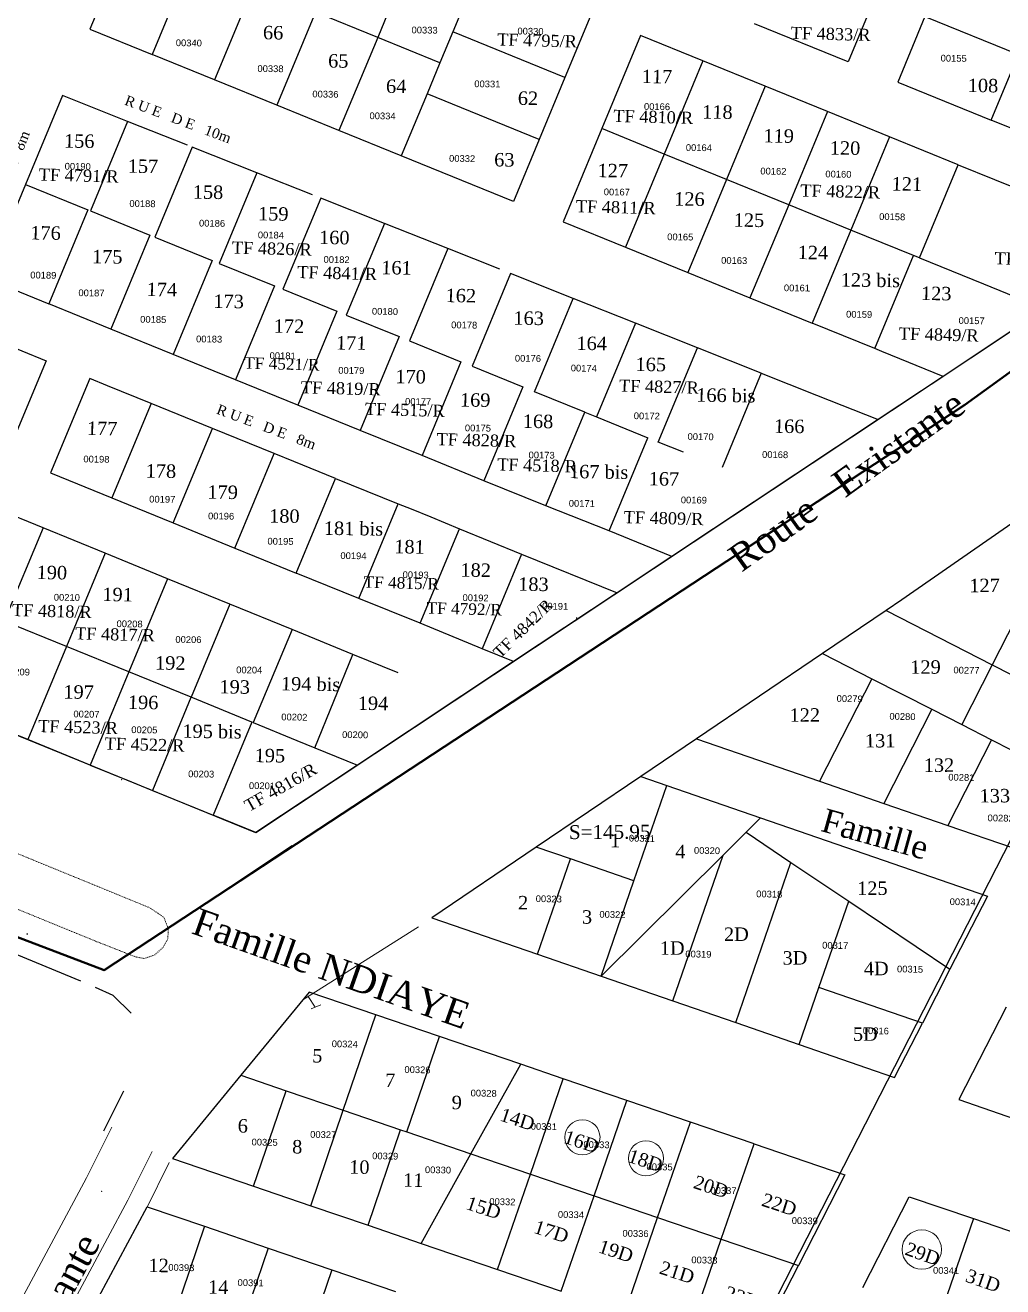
# Model space of a CAD drawing. Header units: metres. Extents: x 0 to 1324930, y 0 to 1631912.
# Drawn here: x 253185.6 to 253331, y 1631224.3 to 1631411.9 of the extents above; entities that cross this region are included whole.
import ezdxf
from ezdxf.enums import TextEntityAlignment as Align

# ---------------------------------------------------------------- set-up
doc = ezdxf.new("R2010")
doc.units = ezdxf.units.M
doc.header["$MEASUREMENT"] = 0
doc.linetypes.add('CACHE2', pattern=[0.004763, 0.003175, -0.001588])
for name, color, linetype, lineweight in [('1', 7, 'Continuous', 0), ('autoroute', 4, 'Continuous', 0), ('Cotation Surface', 1, 'Continuous', 0), ('LIGNE', 7, 'Continuous', 0), ('Numero_TF', 7, 'Continuous', 0), ('Réquisition', 240, 'Continuous', 0), ('TopoAlt', 3, 'Continuous', 0), ('TopoMat', 4, 'Continuous', 0)]:
    doc.layers.add(name, color=color, linetype=linetype, lineweight=lineweight)
for name, color, linetype in [('A_revoir_niveau_0', 7, 'Continuous'), ('limites_parcelles', 7, 'Continuous'), ('limites_sections', 7, 'Continuous'), ('limites_tf', 7, 'Continuous'), ('numero_lot', 7, 'Continuous'), ('numero_parcelle', 7, 'Continuous'), ('toponymie', 7, 'Continuous')]:
    doc.layers.add(name, color=color, linetype=linetype)
doc.styles.get("Standard").update_dxf_attribs({"font": 'txt.shx'})
doc.styles.add('Style-Arial', font='arial.ttf')

# ---------------------------------------------------------------- blocks, each defined once
blk = doc.blocks.new('TCPOINT_2_2')
at = {"color": 0}
blk.add_point((0, 0), dxfattribs=at)
at = {"layer": 'TopoAlt'}
blk.add_attdef('ALT', text='', height=0.0003, dxfattribs=at).set_placement((0.0001, -0.0001), align=Align.TOP_LEFT)
at = {"layer": 'TopoMat'}
blk.add_attdef('MAT', (0.000001, 0.000001), '', height=0.0003, dxfattribs=at)

msp = doc.modelspace()

# ---------------------------------------------------------------- linework, layer by layer
at = {"layer": '1', "color": 7, "flags": 128}
for points in [[(253267.60375, 1631323.63076), (253267.60751, 1631323.85573)], [(253185.85631, 1631276.61762), (253185.86008, 1631276.84259)]]:
    msp.add_lwpolyline(points, dxfattribs=at)
at = {"layer": 'A_revoir_niveau_0', "lineweight": 13}
for p, q in [((253225.26853, 1631289.89992), (253206.92766, 1631277.6811)), ((253244.06798, 1631277.7986), (253226.89042, 1631266.96002)), ((253228.72014, 1631265.86861), (253227.65802, 1631267.46268)), ((253228.10049, 1631265.62103), (253229.54183, 1631266.19692)), ((253198.43439, 1631248.03586), (253194.58758, 1631240.26187)), ((253204.43998, 1631244.38909), (253200.86149, 1631237.15735)), ((253206.97589, 1631242.74957), (253203.54343, 1631235.81294)), ((253194.69533, 1631240.47072), (253176.46337, 1631206.54117)), ((253200.86149, 1631237.15735), (253182.62953, 1631203.2278)), ((253203.72504, 1631236.17994), (253212.24254, 1631233.27269))]:
    msp.add_line(p, q, dxfattribs=at)
for p in [(253228.39773, 1631267.9111), (253226.89042, 1631266.96002), (253196.96014, 1631238.47761), (253196.96014, 1631238.47761)]:
    msp.add_point(p, dxfattribs=at)
at = {"layer": 'LIGNE', "color": 14, "linetype": 'CACHE2', "ltscale": 0.3, "flags": 128}
msp.add_lwpolyline([(253055.29531, 1631333.1925), (253196.23473, 1631275.59252), (253201.91709, 1631273.35928), (253203.28231, 1631273.08755), (253204.79095, 1631273.60583), (253206.03476, 1631274.692), (253206.79346, 1631276.05219), (253206.85008, 1631277.54953), (253206.19106, 1631279.21621), (253204.1648, 1631280.5986), (253199.08941, 1631282.68706), (253058.15898, 1631340.35492)], dxfattribs=at)
at = {"layer": 'limites_parcelles'}
for p, q in [((253200.94815, 1631425.11159), (253195.19396, 1631411.25874)), ((253243.75632, 1631423.89488), (253238.00212, 1631410.04202)), ((253210.21165, 1631421.3442), (253204.45745, 1631407.49134)), ((253253.01981, 1631420.12749), (253249.18368, 1631410.89225)), ((253219.47514, 1631417.57681), (253213.72094, 1631403.72395)), ((253311.80243, 1631415.65841), (253307.96616, 1631406.42285)), ((253228.73863, 1631413.80942), (253222.98443, 1631399.95656)), ((253238.00212, 1631410.04202), (253228.73863, 1631413.80942)), ((253269.69409, 1631413.34618), (253265.85796, 1631404.11094)), ((253307.96616, 1631406.42285), (253294.07077, 1631412.07356)), ((253319.41747, 1631413.1362), (253315.37704, 1631403.40914)), ((253319.41747, 1631413.1362), (253333.31286, 1631407.48549)), ((253195.19396, 1631411.25874), (253204.45745, 1631407.49134)), ((253238.00212, 1631410.04202), (253232.24792, 1631396.18917)), ((253247.26561, 1631406.27463), (253238.00212, 1631410.04202)), ((253249.18368, 1631410.89225), (253247.26561, 1631406.27463)), ((253265.85796, 1631404.11094), (253249.18368, 1631410.89225)), ((253277.10489, 1631410.33227), (253271.35069, 1631396.47941)), ((253286.36838, 1631406.56487), (253277.10489, 1631410.33227)), ((253213.72094, 1631403.72395), (253204.45745, 1631407.49134)), ((253247.26561, 1631406.27463), (253245.34755, 1631401.65701)), ((253286.36838, 1631406.56487), (253280.61418, 1631392.71202)), ((253295.63187, 1631402.79748), (253286.36838, 1631406.56487)), ((253329.27244, 1631397.75843), (253333.31286, 1631407.48549)), ((253222.98443, 1631399.95656), (253213.72094, 1631403.72395)), ((253265.85796, 1631404.11094), (253262.02183, 1631394.8757)), ((253295.63187, 1631402.79748), (253289.87767, 1631388.94462)), ((253304.89536, 1631399.03009), (253295.63187, 1631402.79748)), ((253315.37704, 1631403.40914), (253329.27244, 1631397.75843)), ((253191.10539, 1631401.41577), (253185.60363, 1631388.17064)), ((253200.7977, 1631397.56684), (253191.10539, 1631401.41577)), ((253245.34755, 1631401.65701), (253241.51141, 1631392.42177)), ((253262.02183, 1631394.8757), (253245.34755, 1631401.65701)), ((253232.24792, 1631396.18917), (253222.98443, 1631399.95656)), ((253304.89536, 1631399.03009), (253299.14116, 1631385.17723)), ((253314.15885, 1631395.2627), (253304.89536, 1631399.03009)), ((253200.7977, 1631397.56684), (253195.26305, 1631384.24253)), ((253209.69566, 1631394.03336), (253200.7977, 1631397.56684)), ((253343.16783, 1631392.10773), (253329.27244, 1631397.75843)), ((253241.51141, 1631392.42177), (253232.24792, 1631396.18917)), ((253262.02183, 1631394.8757), (253258.1857, 1631385.64047)), ((253271.35069, 1631396.47941), (253265.59649, 1631382.62655)), ((253280.61418, 1631392.71202), (253271.35069, 1631396.47941)), ((253314.15885, 1631395.2627), (253308.40465, 1631381.40984)), ((253324.33715, 1631391.12325), (253314.15885, 1631395.2627)), ((253210.43272, 1631393.74066), (253204.86538, 1631380.33765)), ((253220.01125, 1631389.93691), (253210.43272, 1631393.74066)), ((253258.1857, 1631385.64047), (253241.51141, 1631392.42177)), ((253280.61418, 1631392.71202), (253274.85998, 1631378.85916)), ((253289.87767, 1631388.94462), (253280.61418, 1631392.71202)), ((253318.58296, 1631377.2704), (253324.33715, 1631391.12325)), ((253324.33715, 1631391.12325), (253342.41533, 1631383.771)), ((253220.01125, 1631389.93691), (253214.41141, 1631376.45565)), ((253228.28594, 1631386.65094), (253220.01125, 1631389.93691)), ((253185.60363, 1631388.17064), (253179.80443, 1631374.20944)), ((253185.60363, 1631388.17064), (253194.86723, 1631384.4035)), ((253289.87767, 1631388.94462), (253284.12348, 1631375.09177)), ((253299.14116, 1631385.17723), (253289.87767, 1631388.94462)), ((253229.53446, 1631386.15514), (253223.9023, 1631372.59609)), ((253239.00406, 1631382.39465), (253229.53446, 1631386.15514)), ((253194.86723, 1631384.4035), (253189.06803, 1631370.44231)), ((253195.26305, 1631384.24253), (253204.13082, 1631380.63636)), ((253299.14116, 1631385.17723), (253293.38697, 1631371.32437)), ((253308.40465, 1631381.40984), (253299.14116, 1631385.17723)), ((253239.00406, 1631382.39465), (253233.33977, 1631368.75824)), ((253248.41942, 1631378.6557), (253239.00406, 1631382.39465)), ((253265.59649, 1631382.62655), (253274.85998, 1631378.85916)), ((253204.13082, 1631380.63636), (253198.33162, 1631366.67517)), ((253204.86538, 1631380.33765), (253213.39442, 1631376.86923)), ((253308.40465, 1631381.40984), (253302.65046, 1631367.55698)), ((253317.71694, 1631377.6226), (253308.40465, 1631381.40984)), ((253248.41942, 1631378.6557), (253242.72318, 1631364.94238)), ((253256.17135, 1631375.57731), (253248.41942, 1631378.6557)), ((253274.85998, 1631378.85916), (253284.12348, 1631375.09177)), ((253213.39442, 1631376.86923), (253207.59522, 1631362.90803)), ((253214.41141, 1631376.45565), (253222.65802, 1631373.10209)), ((253311.96542, 1631363.77597), (253317.71694, 1631377.6226)), ((253318.58296, 1631377.2704), (253317.71694, 1631377.6226)), ((253318.58296, 1631377.2704), (253328.13476, 1631373.38575)), ((253179.80443, 1631374.20944), (253189.06803, 1631370.44231)), ((253257.78277, 1631374.9374), (253252.05477, 1631361.14759)), ((253267.09466, 1631371.23954), (253257.78277, 1631374.9374)), ((253284.12348, 1631375.09177), (253293.38697, 1631371.32437)), ((253222.65802, 1631373.10209), (253216.85882, 1631359.14089)), ((253223.9023, 1631372.59609), (253231.92161, 1631369.33495)), ((253328.13476, 1631373.38575), (253337.2247, 1631369.68894)), ((253261.33506, 1631357.37367), (253267.09466, 1631371.23954)), ((253276.35525, 1631367.56205), (253267.09466, 1631371.23954)), ((253293.38697, 1631371.32437), (253302.65046, 1631367.55698)), ((253198.33162, 1631366.67517), (253189.06803, 1631370.44231)), ((253231.92161, 1631369.33495), (253226.12242, 1631355.37375)), ((253233.33977, 1631368.75824), (253241.18521, 1631365.56781)), ((253337.2247, 1631369.68894), (253322.09749, 1631359.64802)), ((253176.73552, 1631366.82125), (253188.67738, 1631361.96497)), ((253276.35525, 1631367.56205), (253270.564, 1631353.61999)), ((253285.56594, 1631363.90437), (253276.35525, 1631367.56205)), ((253311.96542, 1631363.77597), (253302.65046, 1631367.55698)), ((253207.59522, 1631362.90803), (253198.33162, 1631366.67517)), ((253241.18521, 1631365.56781), (253235.38601, 1631351.60661)), ((253242.72318, 1631364.94238), (253250.39788, 1631361.82138)), ((253279.74806, 1631349.88582), (253285.56594, 1631363.90437)), ((253295.05283, 1631360.13701), (253285.56594, 1631363.90437)), ((253313.01474, 1631363.35004), (253311.96542, 1631363.77597)), ((253322.09749, 1631359.64802), (253313.01474, 1631363.35004)), ((253188.67738, 1631361.96497), (253182.85389, 1631347.94529)), ((253216.85882, 1631359.14089), (253207.59522, 1631362.90803)), ((253250.39788, 1631361.82138), (253244.59869, 1631347.86019)), ((253252.05477, 1631361.14759), (253259.61076, 1631358.07487)), ((253195.1619, 1631359.32798), (253189.33579, 1631345.30201)), ((253197.81184, 1631358.25035), (253195.1619, 1631359.32798)), ((253295.05283, 1631360.13701), (253289.22537, 1631346.08846)), ((253295.05283, 1631360.13701), (253303.27014, 1631356.87382)), ((253322.09749, 1631359.64802), (253312.43496, 1631353.23437)), ((253204.3076, 1631355.60878), (253197.81184, 1631358.25035)), ((253226.12242, 1631355.37375), (253216.85882, 1631359.14089)), ((253259.61076, 1631358.07487), (253253.81157, 1631344.11367)), ((253268.80201, 1631354.33715), (253261.33506, 1631357.37367)), ((253204.3076, 1631355.60878), (253198.47781, 1631341.57395)), ((253213.44789, 1631351.89179), (253204.3076, 1631355.60878)), ((253303.27014, 1631356.87382), (253312.43496, 1631353.23437)), ((253235.38601, 1631351.60661), (253226.12242, 1631355.37375)), ((253263.00282, 1631340.37595), (253268.80174, 1631354.33649)), ((253268.80174, 1631354.33649), (253268.80201, 1631354.33715)), ((253268.80174, 1631354.33649), (253270.564, 1631353.61999)), ((253270.564, 1631353.61999), (253278.17095, 1631350.52717)), ((253207.60419, 1631337.85227), (253213.44789, 1631351.89179)), ((253222.58281, 1631348.17698), (253213.44789, 1631351.89179)), ((253312.43496, 1631353.23437), (253281.74396, 1631332.86272)), ((253244.59869, 1631347.86019), (253235.38601, 1631351.60661)), ((253272.41433, 1631336.6736), (253278.17095, 1631350.52717)), ((253278.17095, 1631350.52717), (253278.17095, 1631350.52717)), ((253283.49893, 1631348.36049), (253279.74806, 1631349.88582)), ((253216.74567, 1631334.12443), (253222.58281, 1631348.17698)), ((253225.50935, 1631346.98687), (253222.58281, 1631348.17698)), ((253231.71144, 1631344.46473), (253225.50935, 1631346.98687)), ((253253.81157, 1631344.11367), (253244.59869, 1631347.86019)), ((253189.33579, 1631345.30201), (253198.47781, 1631341.57395)), ((253225.87062, 1631330.40333), (253231.71144, 1631344.46473)), ((253231.71144, 1631344.46473), (253241.04822, 1631340.71991)), ((253263.00282, 1631340.37595), (253253.81157, 1631344.11367)), ((253188.22043, 1631337.11723), (253178.96057, 1631340.89335)), ((253198.47781, 1631341.57395), (253207.31628, 1631337.96967)), ((253235.1964, 1631326.62877), (253241.04822, 1631340.71991)), ((253241.04822, 1631340.71991), (253242.98323, 1631339.94382)), ((253242.98323, 1631339.94382), (253245.90401, 1631338.74475)), ((253245.90401, 1631338.74475), (253250.15463, 1631336.99973)), ((253272.41433, 1631336.6736), (253263.00282, 1631340.37595)), ((253333.45373, 1631338.58869), (253315.97723, 1631326.41916)), ((253188.22043, 1631337.11723), (253182.46628, 1631323.26446)), ((253197.4803, 1631333.34111), (253188.22043, 1631337.11723)), ((253207.31628, 1631337.96967), (253207.31689, 1631337.96942)), ((253207.31689, 1631337.96942), (253207.60419, 1631337.85227)), ((253207.60419, 1631337.85227), (253216.74567, 1631334.12443)), ((253244.31504, 1631322.93804), (253250.15463, 1631336.99973)), ((253250.15463, 1631336.99973), (253259.39022, 1631333.20823)), ((253281.74396, 1631332.86272), (253272.41433, 1631336.6736)), ((253197.4803, 1631333.34111), (253191.72614, 1631319.48834)), ((253206.74017, 1631329.56499), (253197.4803, 1631333.34111)), ((253216.74567, 1631334.12443), (253219.67103, 1631332.93148)), ((253259.39022, 1631333.20823), (253253.55073, 1631319.14679)), ((253259.39022, 1631333.20823), (253273.62255, 1631327.47201)), ((253219.67103, 1631332.93148), (253225.87062, 1631330.40333)), ((253281.74396, 1631332.86272), (253273.62255, 1631327.47201)), ((253206.74017, 1631329.56499), (253200.98601, 1631315.71223)), ((253216.00004, 1631325.78887), (253206.74017, 1631329.56499)), ((253235.1964, 1631326.62877), (253225.87062, 1631330.40333)), ((253193.83593, 1631269.73353), (253053.1412, 1631327.30998)), ((253273.62255, 1631327.47201), (253258.22854, 1631317.25399)), ((253216.00004, 1631325.78887), (253210.24588, 1631311.93611)), ((253225.2599, 1631322.01276), (253216.00004, 1631325.78887)), ((253244.31504, 1631322.93804), (253235.1964, 1631326.62877)), ((253315.97723, 1631326.41916), (253313.6481, 1631324.84428)), ((253333.98774, 1631325.6699), (253329.43408, 1631316.76685)), ((253313.6481, 1631324.84428), (253304.19019, 1631318.44916)), ((253313.6481, 1631324.84428), (253329.43408, 1631316.76685)), ((253191.72614, 1631319.48834), (253182.46628, 1631323.26446)), ((253225.2599, 1631322.01276), (253219.50574, 1631308.15999)), ((253234.32146, 1631318.3175), (253225.2599, 1631322.01276)), ((253253.55073, 1631319.14679), (253244.31504, 1631322.93804)), ((253191.72614, 1631319.48834), (253185.97197, 1631305.63555)), ((253200.98601, 1631315.71223), (253191.72614, 1631319.48834)), ((253228.65764, 1631304.4279), (253234.32146, 1631318.3175)), ((253241.06731, 1631315.56659), (253234.32146, 1631318.3175)), ((253258.22854, 1631317.25399), (253253.55073, 1631319.14679)), ((253304.19019, 1631318.44916), (253285.43291, 1631305.76613)), ((253304.19019, 1631318.44916), (253311.52586, 1631314.6943)), ((253258.22854, 1631317.25399), (253235.00545, 1631301.8393)), ((253329.43408, 1631316.76685), (253324.88042, 1631307.86381)), ((253329.43408, 1631316.76685), (253342.78865, 1631309.93636)), ((253200.98601, 1631315.71223), (253195.23184, 1631301.85943)), ((253210.24588, 1631311.93611), (253200.98601, 1631315.71223)), ((253311.52586, 1631314.6943), (253303.73038, 1631299.45304)), ((253311.52586, 1631314.6943), (253320.4289, 1631310.14064)), ((253210.22099, 1631311.8762), (253204.49236, 1631298.08488)), ((253210.24588, 1631311.93611), (253210.22099, 1631311.8762)), ((253219.29446, 1631308.24615), (253210.24588, 1631311.93611)), ((253185.97197, 1631305.63555), (253176.71211, 1631309.41167)), ((253320.4289, 1631310.14064), (253313.27819, 1631296.15999)), ((253320.4289, 1631310.14064), (253324.88042, 1631307.86381)), ((253219.29446, 1631308.24615), (253213.54638, 1631294.40668)), ((253219.50574, 1631308.15999), (253219.29446, 1631308.24615)), ((253219.50574, 1631308.15999), (253225.95418, 1631305.53036)), ((253324.88042, 1631307.86381), (253329.33195, 1631305.58698)), ((253195.23184, 1631301.85943), (253185.97197, 1631305.63555)), ((253225.95418, 1631305.53036), (253228.65764, 1631304.4279)), ((253285.43291, 1631305.76613), (253277.14458, 1631300.16185)), ((253285.43291, 1631305.76613), (253303.73038, 1631299.45304)), ((253329.33195, 1631305.58698), (253322.826, 1631292.86694)), ((253329.33195, 1631305.58698), (253338.23499, 1631301.03332)), ((253228.65764, 1631304.4279), (253235.00545, 1631301.8393)), ((253195.23184, 1631301.85943), (253201.37919, 1631299.35257)), ((253235.00545, 1631301.8393), (253219.88735, 1631291.80442)), ((253201.37919, 1631299.35257), (253204.49236, 1631298.08488)), ((253277.14458, 1631300.16185), (253261.60396, 1631289.65381)), ((253277.14458, 1631300.16185), (253281.01937, 1631298.82363)), ((253303.73038, 1631299.45304), (253313.27819, 1631296.15999)), ((253204.49236, 1631298.08488), (253210.84293, 1631295.4989)), ((253276.12858, 1631284.64336), (253281.01937, 1631298.82363)), ((253281.01937, 1631298.82363), (253294.96358, 1631294.01426)), ((253210.84293, 1631295.4989), (253213.54638, 1631294.40668)), ((253313.27819, 1631296.15999), (253322.826, 1631292.86694)), ((253219.88735, 1631291.80442), (253213.54638, 1631294.40668)), ((253292.79957, 1631291.86617), (253294.96358, 1631294.01426)), ((253294.96358, 1631294.01426), (253328.69454, 1631282.38041)), ((253289.38576, 1631288.47749), (253292.79957, 1631291.86617)), ((253292.79957, 1631291.86617), (253299.47927, 1631287.37682)), ((253322.826, 1631292.86694), (253332.37381, 1631289.57389)), ((253261.60396, 1631289.65381), (253246.06335, 1631279.14577)), ((253266.6769, 1631287.90325), (253261.60396, 1631289.65381)), ((253271.23779, 1631270.46308), (253289.38576, 1631288.47749)), ((253281.90378, 1631266.78437), (253289.38576, 1631288.47749)), ((253261.78611, 1631273.72297), (253266.6769, 1631287.90325)), ((253276.12858, 1631284.64336), (253266.6769, 1631287.90325)), ((253291.26351, 1631263.55619), (253299.47927, 1631287.37682)), ((253299.47927, 1631287.37682), (253308.0668, 1631281.60545)), ((253271.23779, 1631270.46308), (253276.12858, 1631284.64336)), ((253328.69454, 1631282.38041), (253323.1228, 1631271.48687)), ((253303.6515, 1631268.80382), (253308.0668, 1631281.60545)), ((253308.0668, 1631281.60545), (253323.1228, 1631271.48687)), ((253246.06335, 1631279.14577), (253261.78611, 1631273.72297)), ((253261.78611, 1631273.72297), (253271.23779, 1631270.46308)), ((253323.1228, 1631271.48687), (253319.03648, 1631263.49753)), ((253271.23779, 1631270.46308), (253281.90378, 1631266.78437)), ((253198.6532, 1631267.56978), (253196.04669, 1631268.80053)), ((253201.31983, 1631264.96103), (253198.6532, 1631267.56978)), ((253227.83166, 1631268.10431), (253217.64772, 1631255.72351)), ((253237.74033, 1631264.72347), (253227.83166, 1631268.10431)), ((253300.71703, 1631260.29566), (253303.6515, 1631268.80382)), ((253319.03648, 1631263.49753), (253303.6515, 1631268.80382)), ((253281.90378, 1631266.78437), (253291.26351, 1631263.55619)), ((253331.48262, 1631265.87112), (253324.44511, 1631252.11182)), ((253232.89383, 1631250.52448), (253237.74033, 1631264.72347)), ((253247.20458, 1631261.49425), (253237.74033, 1631264.72347)), ((253291.26351, 1631263.55619), (253300.71703, 1631260.29566)), ((253314.8973, 1631255.40487), (253319.03648, 1631263.49753)), ((253242.35865, 1631247.29691), (253247.20458, 1631261.49425)), ((253259.29001, 1631257.37069), (253247.20458, 1631261.49425)), ((253300.71703, 1631260.29566), (253312.00395, 1631256.40279)), ((253251.88231, 1631244.04928), (253259.29001, 1631257.37069)), ((253265.61276, 1631255.21336), (253259.29001, 1631257.37069)), ((253312.00395, 1631256.40279), (253314.8973, 1631255.40487)), ((253217.64772, 1631255.72351), (253207.47295, 1631243.35386)), ((253217.64772, 1631255.72351), (253224.3755, 1631253.42929)), ((253260.72253, 1631241.0347), (253265.61276, 1631255.21336)), ((253275.07707, 1631251.98413), (253265.61276, 1631255.21336)), ((253197.25568, 1631247.44885), (253200.24723, 1631253.4243)), ((253219.5318, 1631239.2385), (253224.3755, 1631253.42929)), ((253224.3755, 1631253.42929), (253232.89383, 1631250.52448)), ((253228.04944, 1631236.33166), (253232.89383, 1631250.52448)), ((253232.89383, 1631250.52448), (253241.41217, 1631247.61967)), ((253270.18741, 1631237.80711), (253275.07707, 1631251.98413)), ((253284.54138, 1631248.7549), (253275.07707, 1631251.98413)), ((253324.44511, 1631252.11182), (253335.87985, 1631248.16797)), ((253279.65228, 1631234.57952), (253284.54138, 1631248.7549)), ((253294.00569, 1631245.52567), (253284.54138, 1631248.7549)), ((253236.56709, 1631233.42482), (253241.41217, 1631247.61967)), ((253241.41217, 1631247.61967), (253242.35865, 1631247.29691)), ((253242.35865, 1631247.29691), (253251.88231, 1631244.04928)), ((253289.11716, 1631231.35193), (253294.00569, 1631245.52567)), ((253294.00569, 1631245.52567), (253307.49098, 1631240.92448)), ((253207.47295, 1631243.35386), (253219.5318, 1631239.2385)), ((253244.47319, 1631230.72668), (253251.88231, 1631244.04928)), ((253251.88231, 1631244.04928), (253260.72253, 1631241.0347)), ((253255.83147, 1631226.85365), (253260.72253, 1631241.0347)), ((253260.72253, 1631241.0347), (253270.18741, 1631237.80711)), ((253219.5318, 1631239.2385), (253228.04944, 1631236.33166)), ((253307.49098, 1631240.92448), (253300.59328, 1631227.43849)), ((253265.29641, 1631223.62624), (253270.18741, 1631237.80711)), ((253270.18741, 1631237.80711), (253279.65228, 1631234.57952)), ((253310.15728, 1631224.1771), (253317.05935, 1631237.67161)), ((253317.05935, 1631237.67161), (253326.61997, 1631234.41137)), ((253196.54188, 1631222.78216), (253203.73821, 1631236.17545)), ((253203.73821, 1631236.17545), (253212.24296, 1631233.27391)), ((253228.04944, 1631236.33166), (253236.56709, 1631233.42482)), ((253274.76134, 1631220.39882), (253279.65228, 1631234.57952)), ((253279.65228, 1631234.57952), (253289.11716, 1631231.35193)), ((253326.61997, 1631234.41137), (253321.72915, 1631220.23101)), ((253326.61997, 1631234.41137), (253336.08484, 1631231.18378)), ((253212.24296, 1631233.27391), (253207.39712, 1631219.07685)), ((253212.24296, 1631233.27391), (253221.70731, 1631230.04498)), ((253236.56709, 1631233.42482), (253244.47319, 1631230.72668)), ((253221.70731, 1631230.04498), (253216.86102, 1631215.84657)), ((253221.70731, 1631230.04498), (253231.17167, 1631226.81606)), ((253244.47319, 1631230.72668), (253255.83147, 1631226.85365)), ((253284.22628, 1631217.1714), (253289.11716, 1631231.35193)), ((253289.11716, 1631231.35193), (253300.59328, 1631227.43849)), ((253231.17167, 1631226.81606), (253226.32491, 1631212.61629)), ((253231.17167, 1631226.81606), (253240.63602, 1631223.58713)), ((253255.83147, 1631226.85365), (253265.29641, 1631223.62624)), ((253293.69121, 1631213.94398), (253300.59328, 1631227.43849)), ((253300.59328, 1631227.43849), (253300.59328, 1631227.43849))]:
    msp.add_line(p, q, dxfattribs=at)
at = {"layer": 'limites_sections', "color": 112, "linetype": 'Continuous', "lineweight": 40, "flags": 128}
for points in [[(253098.7298, 1631912.4498), (253659.0228, 1631648.0069), (253696.53778, 1631631.55299), (253674.5907, 1631377.4081), (253581.64461, 1631387.17105), (253494.99374, 1631402.64405), (253481.69501, 1631407.0839), (253456.97, 1631424.24), (253416.95279, 1631422.23584), (253397.01519, 1631407.23807), (253325.36771, 1631355.40524), (253197.29417, 1631271.36535), (253042.66668, 1631330.25656), (252851.71735, 1631406.46949), (252982.4701, 1631682.9759), (252993.7572, 1631687.3199), (253010.694, 1631729.9757), (253066.3854, 1631842.8952), (253098.7298, 1631912.4498)], [(253674.5907, 1631377.4081), (253674.5907, 1631377.4081), (253646.24496, 1631234.3197), (253623.83294, 1631051.57557), (253609.13338, 1630987.02081), (253440.8197, 1630955.12805), (253435.96744, 1630934.25587), (253410.92475, 1630940.01054), (253397.39785, 1630905.71798), (253240.05138, 1630964.26042), (253159.01481, 1630953.40082), (252902.30241, 1631004.37349), (252917.51176, 1631033.5123), (252933.61556, 1631071.63649), (253042.66668, 1631330.25656), (253197.29417, 1631271.36535), (253325.36771, 1631355.40524), (253397.01519, 1631407.23807), (253416.95279, 1631422.23584), (253456.97, 1631424.24), (253481.6913, 1631407.08604), (253494.99374, 1631402.64405), (253581.47345, 1631387.19123), (253674.5907, 1631377.4081)]]:
    msp.add_lwpolyline(points, close=True, dxfattribs=at)
at = {"layer": 'limites_tf', "color": 5, "linetype": 'Continuous', "lineweight": 30, "flags": 128}
msp.add_lwpolyline([(253338.79356, 1631549.76172), (253444.56402, 1631440.93394), (253219.88839, 1631291.80085), (253075.06573, 1631350.86702), (253164.36328, 1631533.67735), (253257.35897, 1631541.71611), (253257.89558, 1631534.54762), (253271.39044, 1631536.17304), (253265.29998, 1631542.42158), (253338.79356, 1631549.76172)], close=True, dxfattribs=at)
at = {"layer": 'numero_lot', "color": 7, "linetype": 'Continuous', "lineweight": 0}
for centre, radius in [((253268.46683, 1631246.50934), 2.61034), ((253277.91235, 1631243.37623), 2.61034), ((253318.94306, 1631229.81454), 2.93767)]:
    msp.add_circle(centre, radius, dxfattribs=at)
at = {"layer": 'Réquisition', "color": 3, "linetype": 'Continuous', "lineweight": 30, "flags": 128}
msp.add_lwpolyline([(252787.34363, 1631264.56264), (252785.57218, 1631266.59051), (252919.67487, 1631550.18112), (253390.59576, 1631404.86773), (253306.19364, 1631240.01125), (253168.72206, 1630971.49661), (253153.60372, 1630907.48978), (253094.07384, 1630867.53995), (253056.73275, 1630885.56241), (253022.25866, 1630902.19928), (252999.27585, 1630926.56402), (252977.69769, 1631019.6167), (252971.26818, 1631047.34472), (252936.0215, 1631044.60745), (252827.13568, 1631095.21058), (252828.79753, 1631106.77909), (252825.9435, 1631119.5049), (252825.16973, 1631185.88185), (252815.5313, 1631221.34383), (252787.34363, 1631264.56264)], close=True, dxfattribs=at)

# ---------------------------------------------------------------- block references
at = {"layer": 'autoroute', "color": 7, "xscale": 1000, "yscale": 1000, "zscale": 1000, "rotation": 359.0408}
msp.add_blockref('TCPOINT_2_2', (253199.89767, 1631299.69156), dxfattribs=at)

# ---------------------------------------------------------------- texts
at = {"layer": 'Cotation Surface', "lineweight": 40, "insert": (253272.51683, 1631291.89074), "char_height": 2.0744, "attachment_point": 5, "rotation": 0.2774846, "line_spacing_factor": 0.6}
msp.add_mtext('\\fTimes New Roman|b0|i0|c00|p23;S=145.95', dxfattribs=at)
at = {"layer": 'numero_lot', "color": 7, "linetype": 'Continuous', "lineweight": 0, "char_height": 2, "line_spacing_factor": 0.6}
for s, insert, attachment_point, rotation in [('\\fTimes New Roman|b0|i0|c00|p23;66', (253222.45659, 1631410.74159), 5, 359.1730787), ('\\fTimes New Roman|b0|i0|c00|p23;65', (253232.14527, 1631406.5424), 5, 359.1730787), ('\\fTimes New Roman|b0|i0|c00|p23;117', (253279.56496, 1631404.23328), 5, 359.1730787), ('\\fTimes New Roman|b0|i0|c00|p23;64', (253240.75678, 1631402.76467), 5, 359.1730787), ('\\fTimes New Roman|b0|i0|c00|p23;64', (253240.75678, 1631402.76467), 5, 359.1730787), ('\\fTimes New Roman|b0|i0|c00|p23;108', (253328.05095, 1631402.88419), 5, 359.1730787), ('\\fTimes New Roman|b0|i0|c00|p23;62', (253260.36518, 1631400.99323), 5, 359.1730787), ('\\fTimes New Roman|b0|i0|c00|p23;62', (253260.36518, 1631400.99323), 5, 359.1730787), ('\\fTimes New Roman|b0|i0|c00|p23;118', (253288.53717, 1631398.94042), 5, 359.1730787), ('\\fTimes New Roman|b0|i0|c00|p23;156', (253193.61313, 1631394.62638), 5, 359.1730787), ('\\fTimes New Roman|b0|i0|c00|p23;119', (253297.65855, 1631395.39144), 5, 359.1730787), ('\\fTimes New Roman|b0|i0|c00|p23;120', (253307.53086, 1631393.59038), 5, 359.1730787), ('\\fTimes New Roman|b0|i0|c00|p23;157', (253203.09201, 1631390.88251), 5, 359.1730787), ('\\fTimes New Roman|b0|i0|c00|p23;63', (253256.84792, 1631391.84274), 5, 359.1730787), ('\\fTimes New Roman|b0|i0|c00|p23;63', (253256.84792, 1631391.84274), 5, 359.1730787), ('\\fTimes New Roman|b0|i0|c00|p23;127', (253272.97527, 1631390.24449), 5, 359.1730787), ('\\fTimes New Roman|b0|i0|c00|p23;121', (253316.72213, 1631388.25565), 5, 359.1730787), ('\\fTimes New Roman|b0|i0|c00|p23;158', (253212.77002, 1631387.0297), 5, 359.1730787), ('\\fTimes New Roman|b0|i0|c00|p23;126', (253284.38026, 1631386.00357), 5, 359.1730787), ('\\fTimes New Roman|b0|i0|c00|p23;159', (253222.47765, 1631383.80386), 5, 359.1730787), ('\\fTimes New Roman|b0|i0|c00|p23;125', (253293.23374, 1631382.86599), 5, 359.1730787), ('\\fTimes New Roman|b0|i0|c00|p23;176', (253188.59931, 1631380.96373), 5, 359.1730787), ('\\fTimes New Roman|b0|i0|c00|p23;160', (253231.55766, 1631380.28061), 5, 359.1730787), ('\\fTimes New Roman|b0|i0|c00|p23;175', (253197.78004, 1631377.42182), 5, 359.1730787), ('\\fTimes New Roman|b0|i0|c00|p23;124', (253302.74764, 1631378.05988), 5, 359.1730787), ('\\fTimes New Roman|b0|i0|c00|p23;161', (253240.80521, 1631375.79519), 5, 359.1730787), ('\\fTimes New Roman|b0|i0|c00|p23;161', (253240.80521, 1631375.79519), 5, 359.1730787), ('\\fTimes New Roman|b0|i0|c00|p23;123 bis', (253311.2951, 1631373.94064), 5, 359.1730787), ('\\fTimes New Roman|b0|i0|c00|p23;174', (253205.9035, 1631372.5668), 5, 359.1730787), ('\\fTimes New Roman|b0|i0|c00|p23;162', (253250.37859, 1631371.64595), 5, 359.1730787), ('\\fTimes New Roman|b0|i0|c00|p23;123', (253321.09082, 1631371.96292), 5, 359.1730787), ('\\fTimes New Roman|b0|i0|c00|p23;173', (253215.83511, 1631370.79063), 5, 359.1730787), ('\\fTimes New Roman|b0|i0|c00|p23;163', (253260.46515, 1631368.29152), 5, 359.1730787), ('\\fTimes New Roman|b0|i0|c00|p23;172', (253224.81486, 1631367.11198), 5, 359.1730787), ('\\fTimes New Roman|b0|i0|c00|p23;171', (253234.07168, 1631364.61958), 5, 359.1730787), ('\\fTimes New Roman|b0|i0|c00|p23;171', (253234.07168, 1631364.61958), 5, 359.1730787), ('\\fTimes New Roman|b0|i0|c00|p23;164', (253269.84366, 1631364.54619), 5, 359.1730787), ('\\fTimes New Roman|b0|i0|c00|p23;165', (253278.62891, 1631361.4111), 5, 359.1730787), ('\\fTimes New Roman|b0|i0|c00|p23;170', (253242.90514, 1631359.59361), 5, 359.1730787), ('\\fTimes New Roman|b0|i0|c00|p23;166 bis', (253289.80252, 1631356.81315), 5, 359.1730787), ('\\fTimes New Roman|b0|i0|c00|p23;169', (253252.51412, 1631356.12346), 5, 359.1730787), ('\\fTimes New Roman|b0|i0|c00|p23;168', (253261.8594, 1631352.94888), 5, 359.1730787), ('\\fTimes New Roman|b0|i0|c00|p23;177', (253197.02294, 1631351.90379), 5, 359.1730787), ('\\fTimes New Roman|b0|i0|c00|p23;166', (253299.21999, 1631352.21625), 5, 359.1730787), ('\\fTimes New Roman|b0|i0|c00|p23;178', (253205.76188, 1631345.56052), 5, 359.1730787), ('\\fTimes New Roman|b0|i0|c00|p23;167 bis', (253270.87819, 1631345.44415), 5, 359.1730787), ('\\fTimes New Roman|b0|i0|c00|p23;167', (253280.58908, 1631344.39669), 5, 359.1730787), ('\\fTimes New Roman|b0|i0|c00|p23;179', (253214.94843, 1631342.41963), 5, 359.1730787), ('\\fTimes New Roman|b0|i0|c00|p23;179', (253214.94843, 1631342.41963), 5, 359.1730787), ('\\fTimes New Roman|b0|i0|c00|p23;180', (253224.12912, 1631338.87484), 5, 359.1730787), ('\\fTimes New Roman|b0|i0|c00|p23;181 bis', (253234.40491, 1631337.01268), 5, 359.1730787), ('\\fTimes New Roman|b0|i0|c00|p23;181', (253242.73957, 1631334.30125), 5, 359.1730787), ('\\fTimes New Roman|b0|i0|c00|p23;190', (253189.54128, 1631330.46594), 5, 359.1730787), ('\\fTimes New Roman|b0|i0|c00|p23;190', (253189.54128, 1631330.46594), 5, 359.1730787), ('\\fTimes New Roman|b0|i0|c00|p23;182', (253252.58483, 1631330.83332), 5, 359.1730787), ('\\fTimes New Roman|b0|i0|c00|p23;183', (253261.17686, 1631328.7315), 5, 359.1730787), ('\\fTimes New Roman|b0|i0|c00|p23;127', (253326.01863, 1631327.55394), 7, 0.2939286), ('\\fTimes New Roman|b0|i0|c00|p23;191', (253199.31898, 1631327.19562), 5, 359.1730787), ('\\fTimes New Roman|b0|i0|c00|p23;192', (253207.15645, 1631317.01584), 5, 359.1730787), ('\\fTimes New Roman|b0|i0|c00|p23;129', (253317.23552, 1631315.38881), 7, 0.2939286), ('\\fTimes New Roman|b0|i0|c00|p23;193', (253216.73852, 1631313.46815), 5, 359.1730787), ('\\fTimes New Roman|b0|i0|c00|p23;194 bis', (253228.02811, 1631313.8862), 5, 359.1730787), ('\\fTimes New Roman|b0|i0|c00|p23;197', (253193.52001, 1631312.70302), 5, 359.1730787), ('\\fTimes New Roman|b0|i0|c00|p23;196', (253203.12057, 1631311.16087), 5, 359.1730787), ('\\fTimes New Roman|b0|i0|c00|p23;194', (253237.31481, 1631311.02389), 5, 359.1730787), ('\\fTimes New Roman|b0|i0|c00|p23;122', (253299.28025, 1631308.28791), 7, 0.2939286), ('\\fTimes New Roman|b0|i0|c00|p23;195 bis', (253213.36228, 1631306.83834), 5, 359.1730787), ('\\fTimes New Roman|b0|i0|c00|p23;131', (253310.49444, 1631304.43921), 7, 0.2939286), ('\\fTimes New Roman|b0|i0|c00|p23;195', (253221.97087, 1631303.24717), 5, 359.1730787), ('\\fTimes New Roman|b0|i0|c00|p23;132', (253319.23161, 1631300.79917), 7, 0.2939286), ('\\fTimes New Roman|b0|i0|c00|p23;133', (253327.55079, 1631296.26022), 7, 0.2939286), ('\\fTimes New Roman|b0|i0|c00|p23;1', (253272.56124, 1631289.64527), 7, 359.1796687), ('\\fTimes New Roman|b0|i0|c00|p23;4', (253282.2715, 1631288.00814), 7, 359.1796687), ('\\fTimes New Roman|b0|i0|c00|p23;125', (253309.32724, 1631282.49998), 7, 0.2939286), ('\\fTimes New Roman|b0|i0|c00|p23;2', (253258.86572, 1631280.40395), 7, 359.1796687), ('\\fTimes New Roman|b0|i0|c00|p23;3', (253268.3819, 1631278.24799), 7, 359.1796687), ('\\fTimes New Roman|b0|i0|c00|p23;2D', (253289.51998, 1631275.68907), 7, 0.2939286), ('\\fTimes New Roman|b0|i0|c00|p23;1D', (253279.97848, 1631273.63139), 7, 0.2939286), ('\\fTimes New Roman|b0|i0|c00|p23;3D', (253298.23324, 1631272.14866), 7, 0.2939286), ('\\fTimes New Roman|b0|i0|c00|p23;4D', (253310.3246, 1631270.58543), 7, 0.2939286), ('\\fTimes New Roman|b0|i0|c00|p23;5D', (253308.70028, 1631260.81501), 7, 0.2939286), ('\\fTimes New Roman|b0|i0|c00|p23;5', (253229.01707, 1631258.61224), 5, 359.1796687), ('\\fTimes New Roman|b0|i0|c00|p23;7', (253239.86809, 1631254.98339), 5, 359.1796687), ('\\fTimes New Roman|b0|i0|c00|p23;9', (253249.7708, 1631251.66852), 5, 359.1796687), ('\\fTimes New Roman|b0|i0|c00|p23;14D', (253256.01829, 1631249.03537), 7, 341.9863285), ('\\fTimes New Roman|b0|i0|c00|p23;6', (253217.94085, 1631248.19677), 5, 359.1796687), ('\\fTimes New Roman|b0|i0|c00|p23;16D', (253265.50423, 1631245.69258), 7, 341.9863285), ('\\fTimes New Roman|b0|i0|c00|p23;8', (253226.03973, 1631245.08512), 5, 359.1796687), ('\\fTimes New Roman|b0|i0|c00|p23;10', (253235.2843, 1631242.06819), 5, 359.1796687), ('\\fTimes New Roman|b0|i0|c00|p23;18D', (253275.03719, 1631242.86996), 7, 341.9863285), ('\\fTimes New Roman|b0|i0|c00|p23;11', (253243.30244, 1631240.14239), 5, 359.1796687), ('\\fTimes New Roman|b0|i0|c00|p23;20D', (253284.81406, 1631238.96888), 7, 341.9863285), ('\\fTimes New Roman|b0|i0|c00|p23;15D', (253250.96628, 1631235.85452), 7, 341.9863285), ('\\fTimes New Roman|b0|i0|c00|p23;22D', (253294.96405, 1631236.35844), 7, 341.9863285), ('\\fTimes New Roman|b0|i0|c00|p23;17D', (253261.05567, 1631232.33935), 7, 341.9863285), ('\\fTimes New Roman|b0|i0|c00|p23;19D', (253270.65629, 1631229.41457), 7, 341.9863285), ('\\fTimes New Roman|b0|i0|c00|p23;29D', (253316.28807, 1631229.07124), 7, 340.6821733), ('\\fTimes New Roman|b0|i0|c00|p23;12', (253205.4199, 1631227.45751), 5, 359.1796687), ('\\fTimes New Roman|b0|i0|c00|p23;21D', (253279.76978, 1631226.27905), 7, 341.9863285), ('\\fTimes New Roman|b0|i0|c00|p23;31D', (253325.27313, 1631225.08043), 7, 340.6821733), ('\\fTimes New Roman|b0|i0|c00|p23;14', (253214.28079, 1631224.22835), 5, 359.1796687), ('\\fTimes New Roman|b0|i0|c00|p23;23D', (253289.43671, 1631222.53089), 7, 341.9863285)]:
    msp.add_mtext(s, dxfattribs=dict(at, insert=insert, attachment_point=attachment_point, rotation=rotation))
at = {"layer": 'numero_parcelle', "color": 5, "lineweight": 0, "style": 'Style-Arial'}
for s, p in [('00277', (253323.65844, 1631316.48501)), ('00279', (253306.2855, 1631312.25676)), ('00280', (253314.13729, 1631309.60942)), ('00281', (253322.89995, 1631300.55635)), ('00282', (253328.73637, 1631294.5031)), ('00321', (253275.38194, 1631291.48841)), ('00320', (253285.06121, 1631289.67699)), ('00323', (253261.52252, 1631282.49477)), ('00318', (253294.31984, 1631283.2061)), ('00314', (253323.10107, 1631282.04792)), ('00322', (253270.99841, 1631280.1681)), ('00317', (253304.1323, 1631275.57408)), ('00319', (253283.78132, 1631274.27816)), ('00315', (253315.26605, 1631272.04373)), ('00316', (253310.1779, 1631262.87118)), ('00324', (253231.17881, 1631260.91312)), ('00326', (253241.99397, 1631257.0888)), ('00328', (253251.8387, 1631253.59635)), ('00331', (253260.78415, 1631248.65046)), ('00327', (253227.97156, 1631247.4413)), ('00325', (253219.25567, 1631246.30844)), ('00333', (253268.62141, 1631245.94532)), ('00329', (253237.19234, 1631244.25764)), ('00330', (253245.04604, 1631242.19217)), ('00335', (253278.00909, 1631242.64293)), ('00332', (253254.62061, 1631237.46085)), ('00337', (253287.51242, 1631239.12189)), ('00334', (253264.82115, 1631235.54099)), ('00339', (253299.60503, 1631234.62834)), ('00336', (253274.42823, 1631232.73847)), ('00338', (253284.67372, 1631228.78653)), ('00393', (253206.87027, 1631227.67004)), ('00341', (253320.62069, 1631227.22985)), ('00391', (253217.17219, 1631225.40838))]:
    msp.add_text(s, height=1, rotation=358.92, dxfattribs=at).set_placement(p, align=Align.TOP_LEFT)
at = {"layer": 'numero_parcelle', "color": 5, "lineweight": 0, "char_height": 1, "attachment_point": 1, "rotation": 359.2324999, "line_spacing_factor": 0.6}
for s, insert in [('\\fArial|b0|i0|c00|p39;00333', (253243.04766, 1631411.65846)), ('\\fArial|b0|i0|c00|p39;00330', (253258.80057, 1631411.49171)), ('\\fArial|b0|i0|c00|p39;00340', (253207.98097, 1631409.75493)), ('\\fArial|b0|i0|c00|p39;00155', (253321.74956, 1631407.46897)), ('\\fArial|b0|i0|c00|p39;00338', (253220.12676, 1631405.9267)), ('\\fArial|b0|i0|c00|p39;00331', (253252.38272, 1631403.65485)), ('\\fArial|b0|i0|c00|p39;00336', (253228.29494, 1631402.13333)), ('\\fArial|b0|i0|c00|p39;00334', (253236.79651, 1631398.9027)), ('\\fArial|b0|i0|c00|p39;00166', (253277.62386, 1631400.28028)), ('\\fArial|b0|i0|c00|p39;00164', (253283.85026, 1631394.17987)), ('\\fArial|b0|i0|c00|p39;00190', (253191.45207, 1631391.39923)), ('\\fArial|b0|i0|c00|p39;00332', (253248.63202, 1631392.56651)), ('\\fArial|b0|i0|c00|p39;00162', (253294.93564, 1631390.67829)), ('\\fArial|b0|i0|c00|p39;00160', (253304.60409, 1631390.24059)), ('\\fArial|b0|i0|c00|p39;00167', (253271.64358, 1631387.58705)), ('\\fArial|b0|i0|c00|p39;00188', (253201.07885, 1631385.85506)), ('\\fArial|b0|i0|c00|p39;00158', (253312.60557, 1631383.9044)), ('\\fArial|b0|i0|c00|p39;00186', (253211.43493, 1631382.93708)), ('\\fArial|b0|i0|c00|p39;00184', (253220.18654, 1631381.18629)), ('\\fArial|b0|i0|c00|p39;00165', (253281.07892, 1631380.90305)), ('\\fArial|b0|i0|c00|p39;00182', (253229.95918, 1631377.53881)), ('\\fArial|b0|i0|c00|p39;00163', (253289.10123, 1631377.40147)), ('\\fArial|b0|i0|c00|p39;00189', (253186.33362, 1631375.21967)), ('\\fArial|b0|i0|c00|p39;00187', (253193.49412, 1631372.57824)), ('\\fArial|b0|i0|c00|p39;00161', (253298.43629, 1631373.3163)), ('\\fArial|b0|i0|c00|p39;00185', (253202.68331, 1631368.63896)), ('\\fArial|b0|i0|c00|p39;00180', (253237.15559, 1631369.83288)), ('\\fArial|b0|i0|c00|p39;00159', (253307.688, 1631369.39786)), ('\\fArial|b0|i0|c00|p39;00178', (253248.94055, 1631367.80916)), ('\\fArial|b0|i0|c00|p39;00157', (253324.42546, 1631368.45473)), ('\\fArial|b0|i0|c00|p39;00183', (253210.99735, 1631365.72098)), ('\\fArial|b0|i0|c00|p39;00181', (253221.93687, 1631363.2407)), ('\\fArial|b0|i0|c00|p39;00176', (253258.42146, 1631362.84859)), ('\\fArial|b0|i0|c00|p39;00174', (253266.7355, 1631361.3896)), ('\\fArial|b0|i0|c00|p39;00179', (253232.14708, 1631361.05221)), ('\\fArial|b0|i0|c00|p39;00177', (253242.08512, 1631356.42903)), ('\\fArial|b0|i0|c00|p39;00172', (253276.10404, 1631354.28818)), ('\\fArial|b0|i0|c00|p39;00175', (253250.98259, 1631352.48975)), ('\\fArial|b0|i0|c00|p39;00170', (253284.10552, 1631351.20346)), ('\\fArial|b0|i0|c00|p39;00173', (253260.46053, 1631348.46711)), ('\\fArial|b0|i0|c00|p39;00168', (253295.1909, 1631348.53559)), ('\\fArial|b0|i0|c00|p39;00198', (253194.23514, 1631347.86006)), ('\\fArial|b0|i0|c00|p39;00197', (253204.02861, 1631341.89904)), ('\\fArial|b0|i0|c00|p39;00171', (253266.43559, 1631341.28232)), ('\\fArial|b0|i0|c00|p39;00169', (253283.10534, 1631341.78255)), ('\\fArial|b0|i0|c00|p39;00196', (253212.78023, 1631339.39791)), ('\\fArial|b0|i0|c00|p39;00195', (253221.61519, 1631335.64622)), ('\\fArial|b0|i0|c00|p39;00194', (253232.46615, 1631333.49942)), ('\\fArial|b0|i0|c00|p39;00193', (253241.71786, 1631330.66481)), ('\\fArial|b0|i0|c00|p39;00210', (253189.83459, 1631327.31043)), ('\\fArial|b0|i0|c00|p39;00192', (253250.63617, 1631327.2466)), ('\\fArial|b0|i0|c00|p39;00191', (253262.47169, 1631325.99604)), ('\\fArial|b0|i0|c00|p39;00208', (253199.16964, 1631323.37116)), ('\\fArial|b0|i0|c00|p39;00206', (253207.92126, 1631321.03677)), ('\\fArial|b0|i0|c00|p39;00209', (253182.39571, 1631316.2221)), ('\\fArial|b0|i0|c00|p39;00204', (253216.96459, 1631316.5139)), ('\\fArial|b0|i0|c00|p39;00207', (253192.75179, 1631309.94844)), ('\\fArial|b0|i0|c00|p39;00202', (253223.67417, 1631309.51074)), ('\\fArial|b0|i0|c00|p39;00205', (253201.35755, 1631307.61405)), ('\\fArial|b0|i0|c00|p39;00200', (253232.7175, 1631306.88456)), ('\\fArial|b0|i0|c00|p39;00203', (253209.81744, 1631301.04859)), ('\\fArial|b0|i0|c00|p39;00201', (253218.86078, 1631299.2978))]:
    msp.add_mtext(s, dxfattribs=dict(at, insert=insert))
at = {"layer": 'numero_tf', "color": 4, "linetype": 'Continuous', "lineweight": 0, "width": 658.5059, "attachment_point": 1}
for s, insert, char_height, rotation in [('\\fTimes New Roman|b0|i0|c00|p23;TF 4795/R', (253255.81129, 1631410.65999), 1.8, 358.4751222), ('\\fTimes New Roman|b0|i0|c00|p23;TF 4833/R', (253299.47618, 1631411.63013), 1.8, 358.4751222), ('\\fTimes New Roman|b0|i0|c00|p23;TF 4810/R', (253273.09108, 1631399.29146), 1.8, 358.4751222), ('\\fTimes New Roman|b0|i0|c00|p23;TF 4791/R', (253187.62296, 1631390.57328), 1.8, 358.4751222), ('\\fTimes New Roman|b0|i0|c00|p23;TF 4822/R', (253300.90212, 1631388.20145), 1.8, 358.4751222), ('\\fTimes New Roman|b0|i0|c00|p23;TF 4811/R', (253267.52035, 1631385.86725), 1.8, 358.4751222), ('\\fTimes New Roman|b0|i0|c00|p23;TF 4826/R', (253216.36005, 1631379.70978), 1.8, 358.4751222), ('\\fTimes New Roman|b0|i0|c00|p23;TF 4716/R', (253329.80449, 1631378.12374), 1.8, 358.4751222), ('\\fTimes New Roman|b0|i0|c00|p23;TF 4841/R', (253226.07146, 1631376.07246), 1.8, 358.4751222), ('\\fTimes New Roman|b0|i0|c00|p23;TF 4849/R', (253315.56184, 1631366.92636), 1.8, 358.4751222), ('\\fTimes New Roman|b0|i0|c00|p23;TF 4521/R', (253218.17162, 1631362.50515), 1.7, 358.4751222), ('\\fTimes New Roman|b0|i0|c00|p23;TF 4819/R', (253226.60868, 1631358.93645), 1.8, 358.4751222), ('\\fTimes New Roman|b0|i0|c00|p23;TF 4827/R', (253273.93738, 1631359.17825), 1.8, 358.4751222), ('\\fTimes New Roman|b0|i0|c00|p23;TF 4515/R', (253236.1485, 1631355.7257), 1.8, 358.4751222), ('\\fTimes New Roman|b0|i0|c00|p23;TF 4828/R', (253246.79032, 1631351.22639), 1.8, 358.4751222), ('\\fTimes New Roman|b0|i0|c00|p23;TF 4518/R', (253255.81272, 1631347.46992), 1.8, 358.4751222), ('\\fTimes New Roman|b0|i0|c00|p23;TF 4809/R', (253274.62803, 1631339.63403), 1.8, 358.4751222), ('\\fTimes New Roman|b0|i0|c00|p23;TF 4815/R', (253235.93789, 1631329.93447), 1.7, 358.4751222), ('\\fTimes New Roman|b0|i0|c00|p23;TF 4818/R', (253183.63819, 1631325.81603), 1.8, 358.4751222), ('\\fTimes New Roman|b0|i0|c00|p23;TF 4792/R', (253245.30113, 1631326.08354), 1.7, 358.4751222), ('\\fTimes New Roman|b0|i0|c00|p23;TF 4842/R', (253255.02457, 1631318.8405), 1.7, 44.5153224), ('\\fTimes New Roman|b0|i0|c00|p23;TF 4817/R', (253193.0232, 1631322.34731), 1.8, 358.4751222), ('\\fTimes New Roman|b0|i0|c00|p23;TF 4523/R', (253187.53026, 1631308.5638), 1.8, 358.4751222), ('\\fTimes New Roman|b0|i0|c00|p23;TF 4522/R', (253197.42618, 1631305.96468), 1.8, 358.4751222), ('\\fTimes New Roman|b0|i0|c00|p23;TF 4816/R', (253217.94909, 1631296.40953), 1.8, 29.5635188)]:
    msp.add_mtext(s, dxfattribs=dict(at, insert=insert, char_height=char_height, rotation=rotation))
at = {"layer": 'toponymie', "color": 120, "lineweight": 0, "char_height": 1.5, "attachment_point": 7, "line_spacing_factor": 0.6}
for s, insert, rotation in [('\\fTimes New Roman|b0|i0|c00|p23;R U E   D E   10m', (253200.22486, 1631400.0622), 339.6158289), ('\\fTimes New Roman|b0|i0|c00|p23;R U E   D E   8m', (253180.62903, 1631381.32108), 68.515353), ('\\fTimes New Roman|b0|i0|c00|p23;R U E   D E   8m', (253213.89243, 1631354.12069), 339.6158289)]:
    msp.add_mtext(s, dxfattribs=dict(at, insert=insert, rotation=rotation))
at = {"layer": 'toponymie', "lineweight": 13, "attachment_point": 7, "line_spacing_factor": 0.6}
for s, insert, char_height, rotation in [('\\fTimes New Roman|b0|i0|c00|p23;Route   Existante', (253292.14111, 1631330.38515), 4, 35.6708279), ('\\fTimes New Roman|b0|i0|c00|p23;Famille ', (253303.73525, 1631292.0313), 3.5, 344.4602444), ('\\fTimes New Roman|b0|i0|c00|p23;Famille NDIAYE', (253210.09012, 1631276.82501), 4, 340.5613064), ('\\fTimes New Roman|b0|i0|c00|p23;Route   Existante', (253177.26753, 1631194.23035), 4, 61.7315072)]:
    msp.add_mtext(s, dxfattribs=dict(at, insert=insert, char_height=char_height, rotation=rotation))

doc.saveas('drawing.dxf')
